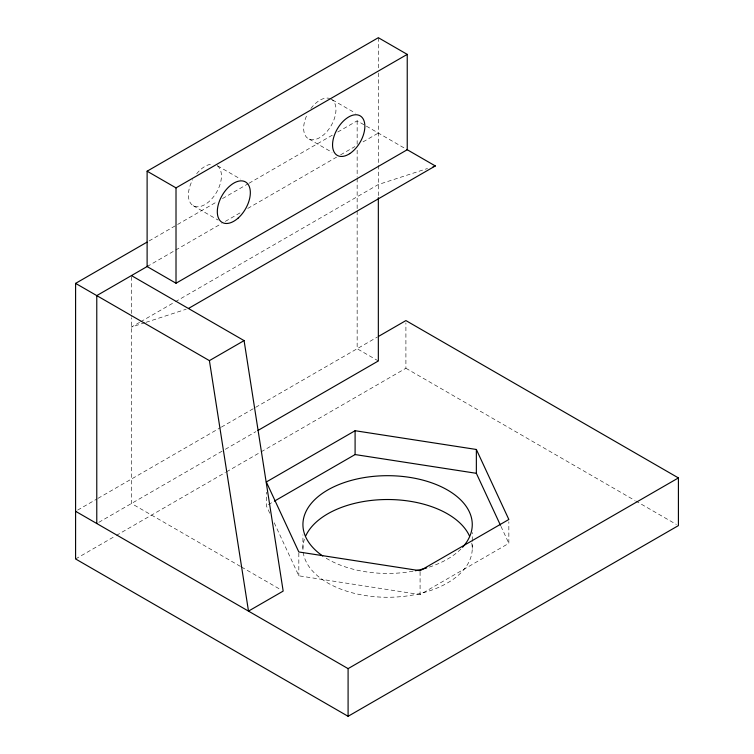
<?xml version="1.0" encoding="UTF-8"?>
<svg xmlns="http://www.w3.org/2000/svg" width="754" height="754" viewBox="0 0 754 754"><rect width="100%" height="100%" fill="white"/><g stroke="black" fill="none" stroke-linecap="round" stroke-linejoin="round"><path stroke-width="0.57" stroke-dasharray="3.77 2.83" d="M302.929 548.394L302.929 534.774M261.138 451.834L405.906 368.263L405.906 322.91M472.249 548.394L472.249 541.589M472.249 540.448L472.258 532.513M149.047 240.969L176.587 225.069M177.605 224.475L217.397 201.507M222.496 198.566L248 183.844M249.018 183.25L332.674 134.957M337.773 132.007L357.151 120.819L407.235 149.735M147.115 266.548L221.469 223.618M225.314 221.393L241.638 211.968M247.755 208.434L336.567 157.162M340.591 154.843L354.908 146.578M363.032 141.884L378.338 133.053M139.613 322.363L131.45 327.066L144.862 322.693M140.64 321.769L174.306 302.335M175.324 301.741L378.338 184.532L427.499 168.5M77.634 510.109L97.021 498.922M98.02 498.337L220.451 427.659M221.374 427.122L377.358 337.066M98.812 522.343L224.296 449.893M225.314 449.309L255.917 431.637M75.588 558.959L115.353 536.009M116.37 535.415L225.455 472.438M226.473 471.853L260.121 452.428M268.349 504.643L273.391 501.73M274.211 522.776L298.829 575.811L420.082 594.576L508.846 543.323L508.846 521.759M145.984 322.335L186.2 309.215M332.495 99.914L355.417 113.147M309.112 139.085L332.033 152.317M217.595 165.842L240.517 179.075M193.241 205.719L218.16 220.102M405.906 368.263L634.689 500.354M635.697 500.939L676.376 524.426M378.338 360.959L357.151 348.734L357.151 210.102M240.413 566.405L131.45 503.493L131.45 317.707M241.431 566.989L281.138 589.92M500.976 526.358L508.846 543.323M269.781 513.229L266.332 505.811L266.332 492.183M420.082 571.871L420.082 594.576M378.338 37.7L378.338 68.303M378.338 73.015L378.338 196.492M357.151 120.819L357.151 144.316M357.151 150.187L357.151 177.209M357.151 178.387L357.151 208.933M298.829 553.106L298.829 575.811M131.45 276.756L131.45 316.699M471.75 543.078A84.665 48.878 0 0 1 383.88 597.225A84.665 48.878 0 0 1 304.559 538.846M460.911 549.006A84.665 48.878 0 0 1 427.791 567.583M413.032 571.183A84.665 48.878 0 0 1 325.69 557.913M330.506 98.765A22.846 13.195 -60 0 1 332.071 123.995A22.846 13.195 -60 0 1 309.47 139.236A22.846 13.195 -60 0 1 307.246 114.448M310.874 108.529A22.846 13.195 -60 0 1 329.696 98.463M217.331 165.748A23.355 13.487 -60 0 1 216.257 192.817A23.355 13.487 -60 0 1 193.326 205.767A23.355 13.487 -60 0 1 192.751 179.631M196.662 173.75A23.355 13.487 -60 0 1 213.175 164.212"/><path stroke-width="1.13" d="M147.002 242.147L75.598 283.381L75.588 558.959L348.094 716.3L678.411 525.595L678.411 477.923L405.906 320.582L378.376 336.482M348.094 716.3L348.094 668.628L678.411 477.923M147.115 171.196L378.338 37.7L407.235 54.382L407.235 149.735L176.012 283.231L147.115 266.548L147.115 171.196L176.012 187.878L407.235 54.382M147.784 266.153L96.776 295.606L96.776 523.521M188.443 308.48L435.322 165.946L406.83 149.499M209.405 360.629L244.079 340.61L283.174 591.098L248.5 611.117L209.405 360.629L75.598 283.381M257.953 430.459L378.338 360.959L378.338 197.661M355.096 430.723L266.332 481.966L298.829 551.975L420.082 570.731L508.846 519.487L476.358 449.478L355.096 430.723L355.096 454.558L274.399 501.146M433.088 166.681L435.322 165.946M355.096 454.558L476.358 473.314L500.477 525.293M131.45 275.587L244.079 340.61M75.588 511.287L348.094 668.628M476.358 449.478L476.358 473.314M176.012 187.878L176.012 283.231M305.813 535.745A84.665 48.878 0 0 1 387.594 499.516A84.665 48.878 0 0 1 469.365 535.745M322.75 555.99A84.665 48.878 0 0 1 325.228 491.504A84.665 48.878 0 0 1 436.312 484.586A84.665 48.878 0 0 1 462.551 547.291M426.707 567.913A84.665 48.878 0 0 1 415.369 570.74M349.705 153.656A22.846 13.195 -60 0 0 362.174 117.53A22.846 13.195 -60 0 0 334.239 135.654A22.846 13.195 -60 0 0 349.705 153.656M238.094 218.132A23.355 13.487 -60 0 0 245.502 181.95A23.355 13.487 -60 0 0 217.868 206.455A23.355 13.487 -60 0 0 238.094 218.132"/></g></svg>
